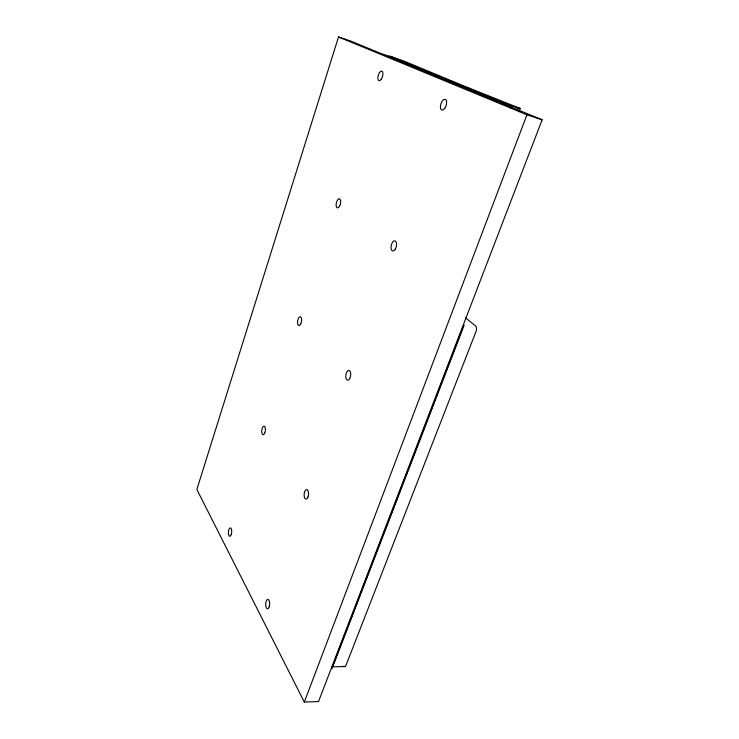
<?xml version="1.0" encoding="UTF-8"?>
<svg xmlns="http://www.w3.org/2000/svg" width="739" height="739" viewBox="0 0 739 739"><rect width="100%" height="100%" fill="white"/><g stroke="black" fill="none" stroke-linecap="round" stroke-linejoin="round"><path stroke-width="1.11" d="M338.517 36.95L196.86 489.486L304.32 702.05L318.518 701.56L542.14 119.792L350.683 41.042L338.517 36.95L526.925 114.813L542.14 119.792M501.393 104.365L502.187 102.204L487.98 97.52M510.113 107.94L510.917 105.779L520.256 108.476L519.037 111.718M517.18 110.268L517.984 108.106M304.32 702.05L526.925 114.813M331.959 668.813L464.166 325.16M331.672 666.79L344.799 666.587M382.811 54.252L395.374 58.464M520.256 108.476L461.533 85.031L404.963 61.466L389.499 56.053L510.917 105.779M465.496 317.872L475.491 325.825A4.222 2.466 -79 0 1 476.082 331.331L346.064 665.183A3.926 1.866 89.6 0 1 343.718 666.098M462.771 327.238A4.258 2.439 -79.1 0 1 462.365 328.781L332.919 665.386A3.954 1.838 89.8 0 1 332.042 666.633M269.236 606.728A4.72 1.986 -87.6 0 0 267.971 599.403A4.72 1.986 -87.6 0 0 265.828 606.211A4.72 1.986 -87.6 0 0 269.236 606.728M381.37 79.045A4.997 2.189 -73.3 0 0 381.952 71.166A4.997 2.189 -73.3 0 0 377.888 77.493A4.997 2.189 -73.3 0 0 381.37 79.045M300.764 323.793A4.462 1.94 -80.2 0 0 300.413 316.772A4.462 1.94 -80.2 0 0 297.521 322.86A4.462 1.94 -80.2 0 0 300.764 323.793M307.969 497.005A4.813 2.189 -85.1 0 0 306.824 489.514A4.813 2.189 -85.1 0 0 304.219 496.396A4.813 2.189 -85.1 0 0 307.969 497.005M339.598 206.042A4.674 2.069 -76.8 0 0 339.497 198.763A4.674 2.069 -76.8 0 0 336.125 205.137A4.674 2.069 -76.8 0 0 339.598 206.042M349.741 378.442A4.961 2.402 -81.6 0 0 349.196 370.442A4.961 2.402 -81.6 0 0 345.769 377.01A4.961 2.402 -81.6 0 0 349.741 378.442M395.328 249.089A5.21 2.605 -77.1 0 0 395.051 240.84A5.21 2.605 -77.1 0 0 391.014 247.75A5.21 2.605 -77.1 0 0 395.328 249.089M231.205 534.556A4.222 1.644 -85.4 0 0 230.503 527.895A4.222 1.644 -85.4 0 0 228.416 533.789A4.222 1.644 -85.4 0 0 231.205 534.556M264.728 433.008A4.314 1.792 -83.1 0 0 264.183 426.172A4.314 1.792 -83.1 0 0 261.717 432.121A4.314 1.792 -83.1 0 0 264.728 433.008M444.804 108.282A5.598 2.771 -72.3 0 0 445.368 99.386A5.598 2.771 -72.3 0 0 440.398 106.324A5.598 2.771 -72.3 0 0 444.804 108.282"/></g></svg>
